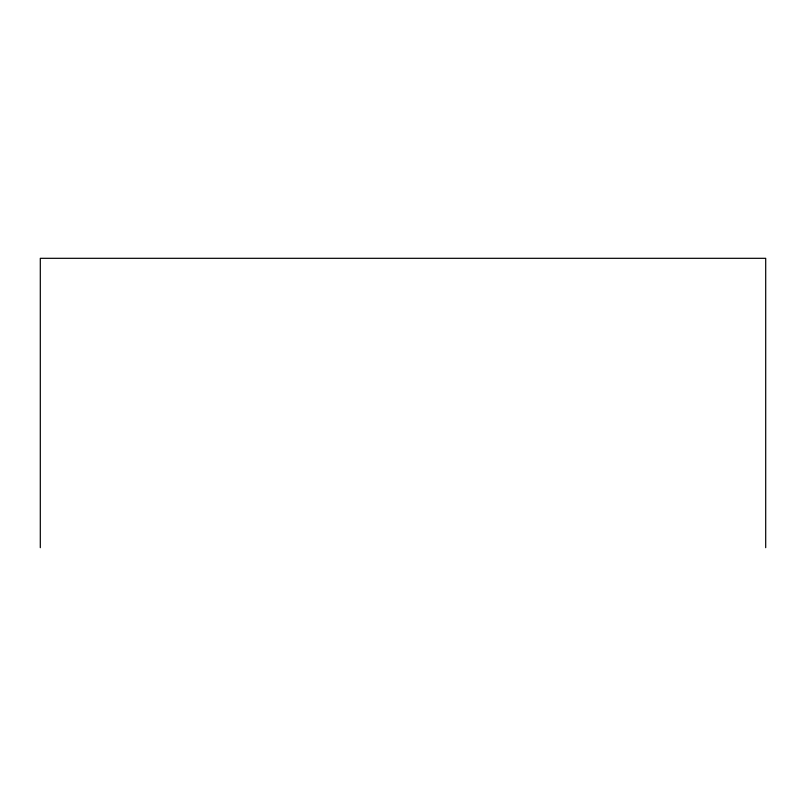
<?xml version="1.0" encoding="UTF-8"?>
<svg xmlns="http://www.w3.org/2000/svg" width="806" height="806" viewBox="0 0 806 806"><rect width="100%" height="100%" fill="white"/><g stroke="black" fill="none" stroke-linecap="round" stroke-linejoin="round"><path stroke-width="1.21" d="M765.7 547.687L765.7 258.313L40.3 258.313L40.3 547.687"/></g></svg>
